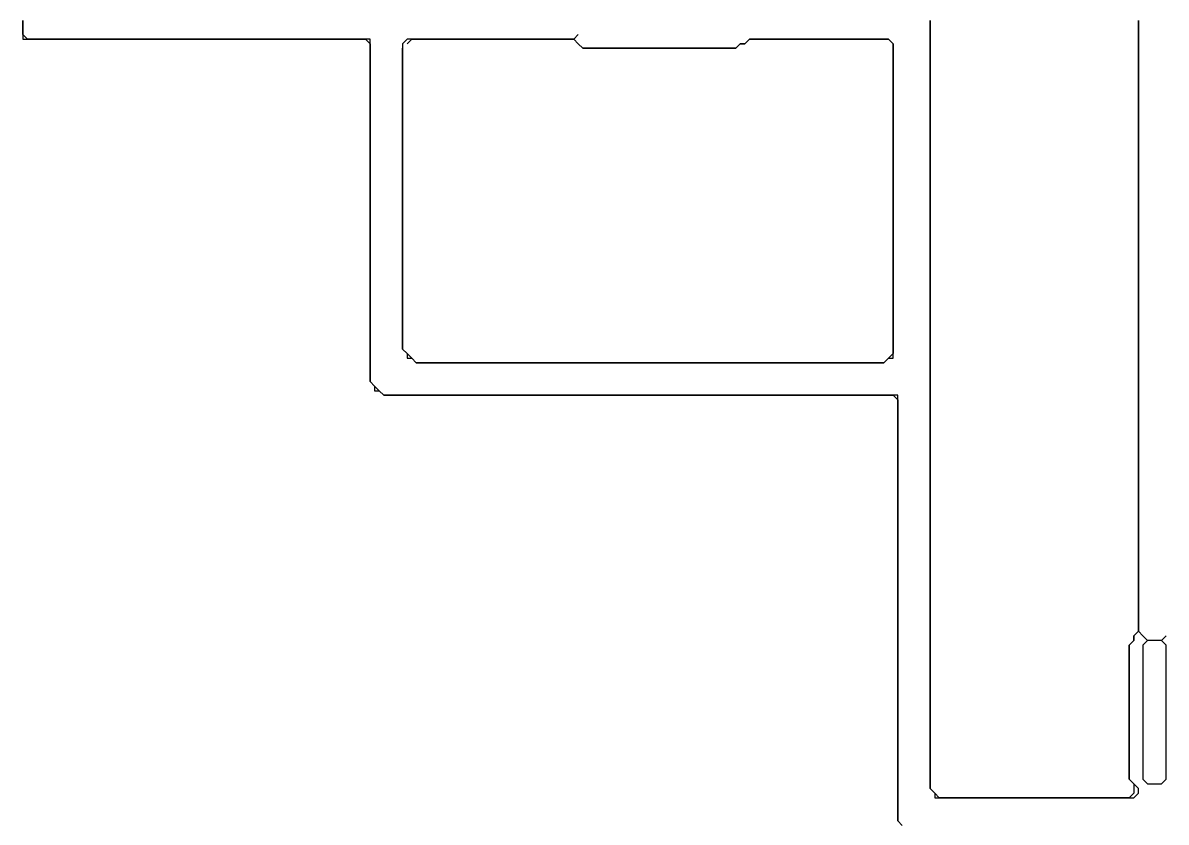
# Model space of a CAD drawing. Header units: metres. Extents: x 39 to 1548, y -1178 to -131.
# Drawn here: x 200 to 447, y -474.3 to -301.5 of the extents above; entities that cross this region are included whole.
import ezdxf

# ---------------------------------------------------------------- set-up
doc = ezdxf.new("R2010")
doc.units = ezdxf.units.M

msp = doc.modelspace()

# ---------------------------------------------------------------- linework, layer by layer
for points in [[(390, -475), (389, -474), (389, -473), (389, -472), (389, -471), (389, -470), (389, -469), (389, -468), (389, -467), (389, -466), (389, -465), (389, -464), (389, -463), (389, -462), (389, -461), (389, -460), (389, -459), (389, -458), (389, -457), (389, -456), (389, -455), (389, -454), (389, -453), (389, -452), (389, -451), (389, -450), (389, -449), (389, -448), (389, -447), (389, -446), (389, -445), (389, -444), (389, -443), (389, -442), (389, -441), (389, -440), (389, -439), (389, -438), (389, -437), (389, -436), (389, -435), (389, -434), (389, -433), (389, -432), (389, -431), (389, -430), (389, -429), (389, -428), (389, -427), (389, -426), (389, -425), (389, -424), (389, -423), (389, -422), (389, -421), (389, -420), (389, -419), (389, -418), (389, -417), (389, -416), (389, -415), (389, -414), (389, -413), (389, -412), (389, -411), (389, -410), (389, -409), (389, -408), (389, -407), (389, -406), (389, -405), (389, -404), (389, -403), (389, -402), (389, -401), (389, -400), (389, -399), (389, -398), (389, -397), (389, -396), (389, -395), (389, -394), (389, -393), (389, -392), (389, -391), (389, -390), (389, -389), (389, -388), (389, -387), (389, -386), (389, -385), (389, -384), (389, -383), (389, -382), (388, -382), (387, -382), (386, -382), (385, -382), (384, -382), (383, -382), (382, -382), (381, -382), (380, -382), (379, -382), (378, -382), (377, -382), (376, -382), (375, -382), (374, -382), (373, -382), (372, -382), (371, -382), (370, -382), (369, -382), (368, -382), (367, -382), (366, -382), (365, -382), (364, -382), (363, -382), (362, -382), (361, -382), (360, -382), (359, -382), (358, -382), (357, -382), (356, -382), (355, -382), (354, -382), (353, -382), (352, -382), (351, -382), (350, -382), (349, -382), (348, -382), (347, -382), (346, -382), (345, -382), (344, -382), (343, -382), (342, -382), (341, -382), (340, -382), (339, -382), (338, -382), (337, -382), (336, -382), (335, -382), (334, -382), (333, -382), (332, -382), (331, -382), (330, -382), (329, -382), (328, -382), (327, -382), (326, -382), (325, -382), (324, -382), (323, -382), (322, -382), (321, -382), (320, -382), (319, -382), (318, -382), (317, -382), (316, -382), (315, -382), (314, -382), (313, -382), (312, -382), (311, -382), (310, -382), (309, -382), (308, -382), (307, -382), (306, -382), (305, -382), (304, -382), (303, -382), (302, -382), (301, -382), (300, -382), (299, -382), (298, -382), (297, -382), (296, -382), (295, -382), (294, -382), (293, -382), (292, -382), (291, -382), (290, -382), (289, -382), (288, -382), (287, -382), (286, -382), (285, -382), (284, -382), (283, -382), (282, -382), (281, -382), (280, -382), (279, -382), (278, -382), (277, -381), (276, -380), (275, -379), (275, -378), (275, -377), (275, -376), (275, -375), (275, -374), (275, -373), (275, -372), (275, -371), (275, -370), (275, -369), (275, -368), (275, -367), (275, -366), (275, -365), (275, -364), (275, -363), (275, -362), (275, -361), (275, -360), (275, -359), (275, -358), (275, -357), (275, -356), (275, -355), (275, -354), (275, -353), (275, -352), (275, -351), (275, -350), (275, -349), (275, -348), (275, -347), (275, -346), (275, -345), (275, -344), (275, -343), (275, -342), (275, -341), (275, -340), (275, -339), (275, -338), (275, -337), (275, -336), (275, -335), (275, -334), (275, -333), (275, -332), (275, -331), (275, -330), (275, -329), (275, -328), (275, -327), (275, -326), (275, -325), (275, -324), (275, -323), (275, -322), (275, -321), (275, -320), (275, -319), (275, -318), (275, -317), (275, -316), (275, -315), (275, -314), (275, -313), (275, -312), (275, -311), (275, -310), (275, -309), (275, -308), (275, -307), (275, -306), (275, -305), (274, -305), (273, -305), (272, -305), (271, -305), (270, -305), (269, -305), (268, -305), (267, -305), (266, -305), (265, -305), (264, -305), (263, -305), (262, -305), (261, -305), (260, -305), (259, -305), (258, -305), (257, -305), (256, -305), (255, -305), (254, -305), (253, -305), (252, -305), (251, -305), (250, -305), (249, -305), (248, -305), (247, -305), (246, -305), (245, -305), (244, -305), (243, -305), (242, -305), (241, -305), (240, -305), (239, -305), (238, -305), (237, -305), (236, -305), (235, -305), (234, -305), (233, -305), (232, -305), (231, -305), (230, -305), (229, -305), (228, -305), (227, -305), (226, -305), (225, -305), (224, -305), (223, -305), (222, -305), (221, -305), (220, -305), (219, -305), (218, -305), (217, -305), (216, -305), (215, -305), (214, -305), (213, -305), (212, -305), (211, -305), (210, -305), (209, -305), (208, -305), (207, -305), (206, -305), (205, -305), (204, -305), (203, -305), (202, -305), (201, -305), (200, -304), (200, -303), (200, -302), (200, -301)], [(200, -301), (200, -302), (200, -303), (200, -304), (200, -305), (201, -305), (202, -305), (203, -305), (204, -305), (205, -305), (206, -305), (207, -305), (208, -305), (209, -305), (210, -305), (211, -305), (212, -305), (213, -305), (214, -305), (215, -305), (216, -305), (217, -305), (218, -305), (219, -305), (220, -305), (221, -305), (222, -305), (223, -305), (224, -305), (225, -305), (226, -305), (227, -305), (228, -305), (229, -305), (230, -305), (231, -305), (232, -305), (233, -305), (234, -305), (235, -305), (236, -305), (237, -305), (238, -305), (239, -305), (240, -305), (241, -305), (242, -305), (243, -305), (244, -305), (245, -305), (246, -305), (247, -305), (248, -305), (249, -305), (250, -305), (251, -305), (252, -305), (253, -305), (254, -305), (255, -305), (256, -305), (257, -305), (258, -305), (259, -305), (260, -305), (261, -305), (262, -305), (263, -305), (264, -305), (265, -305), (266, -305), (267, -305), (268, -305), (269, -305), (270, -305), (271, -305), (272, -305), (273, -305), (274, -305), (275, -306), (275, -307), (275, -308), (275, -309), (275, -310), (275, -311), (275, -312), (275, -313), (275, -314), (275, -315), (275, -316), (275, -317), (275, -318), (275, -319), (275, -320), (275, -321), (275, -322), (275, -323), (275, -324), (275, -325), (275, -326), (275, -327), (275, -328), (275, -329), (275, -330), (275, -331), (275, -332), (275, -333), (275, -334), (275, -335), (275, -336), (275, -337), (275, -338), (275, -339), (275, -340), (275, -341), (275, -342), (275, -343), (275, -344), (275, -345), (275, -346), (275, -347), (275, -348), (275, -349), (275, -350), (275, -351), (275, -352), (275, -353), (275, -354), (275, -355), (275, -356), (275, -357), (275, -358), (275, -359), (275, -360), (275, -361), (275, -362), (275, -363), (275, -364), (275, -365), (275, -366), (275, -367), (275, -368), (275, -369), (275, -370), (275, -371), (275, -372), (275, -373), (275, -374), (275, -375), (275, -376), (275, -377), (275, -378), (275, -379), (276, -380), (276, -381), (277, -381), (278, -382), (279, -382), (280, -382), (281, -382), (282, -382), (283, -382), (284, -382), (285, -382), (286, -382), (287, -382), (288, -382), (289, -382), (290, -382), (291, -382), (292, -382), (293, -382), (294, -382), (295, -382), (296, -382), (297, -382), (298, -382), (299, -382), (300, -382), (301, -382), (302, -382), (303, -382), (304, -382), (305, -382), (306, -382), (307, -382), (308, -382), (309, -382), (310, -382), (311, -382), (312, -382), (313, -382), (314, -382), (315, -382), (316, -382), (317, -382), (318, -382), (319, -382), (320, -382), (321, -382), (322, -382), (323, -382), (324, -382), (325, -382), (326, -382), (327, -382), (328, -382), (329, -382), (330, -382), (331, -382), (332, -382), (333, -382), (334, -382), (335, -382), (336, -382), (337, -382), (338, -382), (339, -382), (340, -382), (341, -382), (342, -382), (343, -382), (344, -382), (345, -382), (346, -382), (347, -382), (348, -382), (349, -382), (350, -382), (351, -382), (352, -382), (353, -382), (354, -382), (355, -382), (356, -382), (357, -382), (358, -382), (359, -382), (360, -382), (361, -382), (362, -382), (363, -382), (364, -382), (365, -382), (366, -382), (367, -382), (368, -382), (369, -382), (370, -382), (371, -382), (372, -382), (373, -382), (374, -382), (375, -382), (376, -382), (377, -382), (378, -382), (379, -382), (380, -382), (381, -382), (382, -382), (383, -382), (384, -382), (385, -382), (386, -382), (387, -382), (388, -382), (389, -383), (389, -384), (389, -385), (389, -386), (389, -387), (389, -388), (389, -389), (389, -390), (389, -391), (389, -392), (389, -393), (389, -394), (389, -395), (389, -396), (389, -397), (389, -398), (389, -399), (389, -400), (389, -401), (389, -402), (389, -403), (389, -404), (389, -405), (389, -406), (389, -407), (389, -408), (389, -409), (389, -410), (389, -411), (389, -412), (389, -413), (389, -414), (389, -415), (389, -416), (389, -417), (389, -418), (389, -419), (389, -420), (389, -421), (389, -422), (389, -423), (389, -424), (389, -425), (389, -426), (389, -427), (389, -428), (389, -429), (389, -430), (389, -431), (389, -432), (389, -433), (389, -434), (389, -435), (389, -436), (389, -437), (389, -438), (389, -439), (389, -440), (389, -441), (389, -442), (389, -443), (389, -444), (389, -445), (389, -446), (389, -447), (389, -448), (389, -449), (389, -450), (389, -451), (389, -452), (389, -453), (389, -454), (389, -455), (389, -456), (389, -457), (389, -458), (389, -459), (389, -460), (389, -461), (389, -462), (389, -463), (389, -464), (389, -465), (389, -466), (389, -467), (389, -468), (389, -469), (389, -470), (389, -471), (389, -472), (389, -473), (389, -474), (390, -475)], [(441, -301), (441, -302), (441, -303), (441, -304), (441, -305), (441, -306), (441, -307), (441, -308), (441, -309), (441, -310), (441, -311), (441, -312), (441, -313), (441, -314), (441, -315), (441, -316), (441, -317), (441, -318), (441, -319), (441, -320), (441, -321), (441, -322), (441, -323), (441, -324), (441, -325), (441, -326), (441, -327), (441, -328), (441, -329), (441, -330), (441, -331), (441, -332), (441, -333), (441, -334), (441, -335), (441, -336), (441, -337), (441, -338), (441, -339), (441, -340), (441, -341), (441, -342), (441, -343), (441, -344), (441, -345), (441, -346), (441, -347), (441, -348), (441, -349), (441, -350), (441, -351), (441, -352), (441, -353), (441, -354), (441, -355), (441, -356), (441, -357), (441, -358), (441, -359), (441, -360), (441, -361), (441, -362), (441, -363), (441, -364), (441, -365), (441, -366), (441, -367), (441, -368), (441, -369), (441, -370), (441, -371), (441, -372), (441, -373), (441, -374), (441, -375), (441, -376), (441, -377), (441, -378), (441, -379), (441, -380), (441, -381), (441, -382), (441, -383), (441, -384), (441, -385), (441, -386), (441, -387), (441, -388), (441, -389), (441, -390), (441, -391), (441, -392), (441, -393), (441, -394), (441, -395), (441, -396), (441, -397), (441, -398), (441, -399), (441, -400), (441, -401), (441, -402), (441, -403), (441, -404), (441, -405), (441, -406), (441, -407), (441, -408), (441, -409), (441, -410), (441, -411), (441, -412), (441, -413), (441, -414), (441, -415), (441, -416), (441, -417), (441, -418), (441, -419), (441, -420), (441, -421), (441, -422), (441, -423), (441, -424), (441, -425), (441, -426), (441, -427), (441, -428), (441, -429), (441, -430), (441, -431), (441, -432), (441, -433), (440, -434), (440, -435), (439, -436), (439, -437), (439, -438), (439, -439), (439, -440), (439, -441), (439, -442), (439, -443), (439, -444), (439, -445), (439, -446), (439, -447), (439, -448), (439, -449), (439, -450), (439, -451), (439, -452), (439, -453), (439, -454), (439, -455), (439, -456), (439, -457), (439, -458), (439, -459), (439, -460), (439, -461), (439, -462), (439, -463), (439, -464), (439, -465), (440, -466), (440, -467), (440, -468), (439, -469), (438, -469), (437, -469), (436, -469), (435, -469), (434, -469), (433, -469), (432, -469), (431, -469), (430, -469), (429, -469), (428, -469), (427, -469), (426, -469), (425, -469), (424, -469), (423, -469), (422, -469), (421, -469), (420, -469), (419, -469), (418, -469), (417, -469), (416, -469), (415, -469), (414, -469), (413, -469), (412, -469), (411, -469), (410, -469), (409, -469), (408, -469), (407, -469), (406, -469), (405, -469), (404, -469), (403, -469), (402, -469), (401, -469), (400, -469), (399, -469), (398, -469), (397, -468), (396, -467), (396, -466), (396, -465), (396, -464), (396, -463), (396, -462), (396, -461), (396, -460), (396, -459), (396, -458), (396, -457), (396, -456), (396, -455), (396, -454), (396, -453), (396, -452), (396, -451), (396, -450), (396, -449), (396, -448), (396, -447), (396, -446), (396, -445), (396, -444), (396, -443), (396, -442), (396, -441), (396, -440), (396, -439), (396, -438), (396, -437), (396, -436), (396, -435), (396, -434), (396, -433), (396, -432), (396, -431), (396, -430), (396, -429), (396, -428), (396, -427), (396, -426), (396, -425), (396, -424), (396, -423), (396, -422), (396, -421), (396, -420), (396, -419), (396, -418), (396, -417), (396, -416), (396, -415), (396, -414), (396, -413), (396, -412), (396, -411), (396, -410), (396, -409), (396, -408), (396, -407), (396, -406), (396, -405), (396, -404), (396, -403), (396, -402), (396, -401), (396, -400), (396, -399), (396, -398), (396, -397), (396, -396), (396, -395), (396, -394), (396, -393), (396, -392), (396, -391), (396, -390), (396, -389), (396, -388), (396, -387), (396, -386), (396, -385), (396, -384), (396, -383), (396, -382), (396, -381), (396, -380), (396, -379), (396, -378), (396, -377), (396, -376), (396, -375), (396, -374), (396, -373), (396, -372), (396, -371), (396, -370), (396, -369), (396, -368), (396, -367), (396, -366), (396, -365), (396, -364), (396, -363), (396, -362), (396, -361), (396, -360), (396, -359), (396, -358), (396, -357), (396, -356), (396, -355), (396, -354), (396, -353), (396, -352), (396, -351), (396, -350), (396, -349), (396, -348), (396, -347), (396, -346), (396, -345), (396, -344), (396, -343), (396, -342), (396, -341), (396, -340), (396, -339), (396, -338), (396, -337), (396, -336), (396, -335), (396, -334), (396, -333), (396, -332), (396, -331), (396, -330), (396, -329), (396, -328), (396, -327), (396, -326), (396, -325), (396, -324), (396, -323), (396, -322), (396, -321), (396, -320), (396, -319), (396, -318), (396, -317), (396, -316), (396, -315), (396, -314), (396, -313), (396, -312), (396, -311), (396, -310), (396, -309), (396, -308), (396, -307), (396, -306), (396, -305), (396, -304), (396, -303), (396, -302), (396, -301)], [(396, -301), (396, -302), (396, -303), (396, -304), (396, -305), (396, -306), (396, -307), (396, -308), (396, -309), (396, -310), (396, -311), (396, -312), (396, -313), (396, -314), (396, -315), (396, -316), (396, -317), (396, -318), (396, -319), (396, -320), (396, -321), (396, -322), (396, -323), (396, -324), (396, -325), (396, -326), (396, -327), (396, -328), (396, -329), (396, -330), (396, -331), (396, -332), (396, -333), (396, -334), (396, -335), (396, -336), (396, -337), (396, -338), (396, -339), (396, -340), (396, -341), (396, -342), (396, -343), (396, -344), (396, -345), (396, -346), (396, -347), (396, -348), (396, -349), (396, -350), (396, -351), (396, -352), (396, -353), (396, -354), (396, -355), (396, -356), (396, -357), (396, -358), (396, -359), (396, -360), (396, -361), (396, -362), (396, -363), (396, -364), (396, -365), (396, -366), (396, -367), (396, -368), (396, -369), (396, -370), (396, -371), (396, -372), (396, -373), (396, -374), (396, -375), (396, -376), (396, -377), (396, -378), (396, -379), (396, -380), (396, -381), (396, -382), (396, -383), (396, -384), (396, -385), (396, -386), (396, -387), (396, -388), (396, -389), (396, -390), (396, -391), (396, -392), (396, -393), (396, -394), (396, -395), (396, -396), (396, -397), (396, -398), (396, -399), (396, -400), (396, -401), (396, -402), (396, -403), (396, -404), (396, -405), (396, -406), (396, -407), (396, -408), (396, -409), (396, -410), (396, -411), (396, -412), (396, -413), (396, -414), (396, -415), (396, -416), (396, -417), (396, -418), (396, -419), (396, -420), (396, -421), (396, -422), (396, -423), (396, -424), (396, -425), (396, -426), (396, -427), (396, -428), (396, -429), (396, -430), (396, -431), (396, -432), (396, -433), (396, -434), (396, -435), (396, -436), (396, -437), (396, -438), (396, -439), (396, -440), (396, -441), (396, -442), (396, -443), (396, -444), (396, -445), (396, -446), (396, -447), (396, -448), (396, -449), (396, -450), (396, -451), (396, -452), (396, -453), (396, -454), (396, -455), (396, -456), (396, -457), (396, -458), (396, -459), (396, -460), (396, -461), (396, -462), (396, -463), (396, -464), (396, -465), (396, -466), (396, -467), (397, -468), (397, -469), (398, -469), (399, -469), (400, -469), (401, -469), (402, -469), (403, -469), (404, -469), (405, -469), (406, -469), (407, -469), (408, -469), (409, -469), (410, -469), (411, -469), (412, -469), (413, -469), (414, -469), (415, -469), (416, -469), (417, -469), (418, -469), (419, -469), (420, -469), (421, -469), (422, -469), (423, -469), (424, -469), (425, -469), (426, -469), (427, -469), (428, -469), (429, -469), (430, -469), (431, -469), (432, -469), (433, -469), (434, -469), (435, -469), (436, -469), (437, -469), (438, -469), (439, -469), (440, -469), (441, -468), (441, -467), (440, -466), (439, -465), (439, -464), (439, -463), (439, -462), (439, -461), (439, -460), (439, -459), (439, -458), (439, -457), (439, -456), (439, -455), (439, -454), (439, -453), (439, -452), (439, -451), (439, -450), (439, -449), (439, -448), (439, -447), (439, -446), (439, -445), (439, -444), (439, -443), (439, -442), (439, -441), (439, -440), (439, -439), (439, -438), (439, -437), (439, -436), (440, -435), (440, -434), (441, -433), (442, -434), (443, -435), (442, -436), (442, -437), (442, -438), (442, -439), (442, -440), (442, -441), (442, -442), (442, -443), (442, -444), (442, -445), (442, -446), (442, -447), (442, -448), (442, -449), (442, -450), (442, -451), (442, -452), (442, -453), (442, -454), (442, -455), (442, -456), (442, -457), (442, -458), (442, -459), (442, -460), (442, -461), (442, -462), (442, -463), (442, -464), (442, -465), (443, -466), (444, -466), (445, -466), (446, -466), (447, -465), (447, -464), (447, -463), (447, -462), (447, -461), (447, -460), (447, -459), (447, -458), (447, -457), (447, -456), (447, -455), (447, -454), (447, -453), (447, -452), (447, -451), (447, -450), (447, -449), (447, -448), (447, -447), (447, -446), (447, -445), (447, -444), (447, -443), (447, -442), (447, -441), (447, -440), (447, -439), (447, -438), (447, -437), (447, -436), (446, -435), (447, -434), (446, -435), (445, -435), (444, -435), (443, -435), (442, -434), (441, -433), (441, -432), (441, -431), (441, -430), (441, -429), (441, -428), (441, -427), (441, -426), (441, -425), (441, -424), (441, -423), (441, -422), (441, -421), (441, -420), (441, -419), (441, -418), (441, -417), (441, -416), (441, -415), (441, -414), (441, -413), (441, -412), (441, -411), (441, -410), (441, -409), (441, -408), (441, -407), (441, -406), (441, -405), (441, -404), (441, -403), (441, -402), (441, -401), (441, -400), (441, -399), (441, -398), (441, -397), (441, -396), (441, -395), (441, -394), (441, -393), (441, -392), (441, -391), (441, -390), (441, -389), (441, -388), (441, -387), (441, -386), (441, -385), (441, -384), (441, -383), (441, -382), (441, -381), (441, -380), (441, -379), (441, -378), (441, -377), (441, -376), (441, -375), (441, -374), (441, -373), (441, -372), (441, -371), (441, -370), (441, -369), (441, -368), (441, -367), (441, -366), (441, -365), (441, -364), (441, -363), (441, -362), (441, -361), (441, -360), (441, -359), (441, -358), (441, -357), (441, -356), (441, -355), (441, -354), (441, -353), (441, -352), (441, -351), (441, -350), (441, -349), (441, -348), (441, -347), (441, -346), (441, -345), (441, -344), (441, -343), (441, -342), (441, -341), (441, -340), (441, -339), (441, -338), (441, -337), (441, -336), (441, -335), (441, -334), (441, -333), (441, -332), (441, -331), (441, -330), (441, -329), (441, -328), (441, -327), (441, -326), (441, -325), (441, -324), (441, -323), (441, -322), (441, -321), (441, -320), (441, -319), (441, -318), (441, -317), (441, -316), (441, -315), (441, -314), (441, -313), (441, -312), (441, -311), (441, -310), (441, -309), (441, -308), (441, -307), (441, -306), (441, -305), (441, -304), (441, -303), (441, -302), (441, -301)], [(320, -304), (319, -305), (318, -305), (317, -305), (316, -305), (315, -305), (314, -305), (313, -305), (312, -305), (311, -305), (310, -305), (309, -305), (308, -305), (307, -305), (306, -305), (305, -305), (304, -305), (303, -305), (302, -305), (301, -305), (300, -305), (299, -305), (298, -305), (297, -305), (296, -305), (295, -305), (294, -305), (293, -305), (292, -305), (291, -305), (290, -305), (289, -305), (288, -305), (287, -305), (286, -305), (285, -305), (284, -305), (283, -305), (282, -306), (282, -307), (282, -308), (282, -309), (282, -310), (282, -311), (282, -312), (282, -313), (282, -314), (282, -315), (282, -316), (282, -317), (282, -318), (282, -319), (282, -320), (282, -321), (282, -322), (282, -323), (282, -324), (282, -325), (282, -326), (282, -327), (282, -328), (282, -329), (282, -330), (282, -331), (282, -332), (282, -333), (282, -334), (282, -335), (282, -336), (282, -337), (282, -338), (282, -339), (282, -340), (282, -341), (282, -342), (282, -343), (282, -344), (282, -345), (282, -346), (282, -347), (282, -348), (282, -349), (282, -350), (282, -351), (282, -352), (282, -353), (282, -354), (282, -355), (282, -356), (282, -357), (282, -358), (282, -359), (282, -360), (282, -361), (282, -362), (282, -363), (282, -364), (282, -365), (282, -366), (282, -367), (282, -368), (282, -369), (282, -370), (282, -371), (282, -372), (283, -373), (283, -374), (284, -374), (285, -375), (286, -375), (287, -375), (288, -375), (289, -375), (290, -375), (291, -375), (292, -375), (293, -375), (294, -375), (295, -375), (296, -375), (297, -375), (298, -375), (299, -375), (300, -375), (301, -375), (302, -375), (303, -375), (304, -375), (305, -375), (306, -375), (307, -375), (308, -375), (309, -375), (310, -375), (311, -375), (312, -375), (313, -375), (314, -375), (315, -375), (316, -375), (317, -375), (318, -375), (319, -375), (320, -375), (321, -375), (322, -375), (323, -375), (324, -375), (325, -375), (326, -375), (327, -375), (328, -375), (329, -375), (330, -375), (331, -375), (332, -375), (333, -375), (334, -375), (335, -375), (336, -375), (337, -375), (338, -375), (339, -375), (340, -375), (341, -375), (342, -375), (343, -375), (344, -375), (345, -375), (346, -375), (347, -375), (348, -375), (349, -375), (350, -375), (351, -375), (352, -375), (353, -375), (354, -375), (355, -375), (356, -375), (357, -375), (358, -375), (359, -375), (360, -375), (361, -375), (362, -375), (363, -375), (364, -375), (365, -375), (366, -375), (367, -375), (368, -375), (369, -375), (370, -375), (371, -375), (372, -375), (373, -375), (374, -375), (375, -375), (376, -375), (377, -375), (378, -375), (379, -375), (380, -375), (381, -375), (382, -375), (383, -375), (384, -375), (385, -375), (386, -375), (387, -374), (388, -374), (388, -373), (388, -372), (388, -371), (388, -370), (388, -369), (388, -368), (388, -367), (388, -366), (388, -365), (388, -364), (388, -363), (388, -362), (388, -361), (388, -360), (388, -359), (388, -358), (388, -357), (388, -356), (388, -355), (388, -354), (388, -353), (388, -352), (388, -351), (388, -350), (388, -349), (388, -348), (388, -347), (388, -346), (388, -345), (388, -344), (388, -343), (388, -342), (388, -341), (388, -340), (388, -339), (388, -338), (388, -337), (388, -336), (388, -335), (388, -334), (388, -333), (388, -332), (388, -331), (388, -330), (388, -329), (388, -328), (388, -327), (388, -326), (388, -325), (388, -324), (388, -323), (388, -322), (388, -321), (388, -320), (388, -319), (388, -318), (388, -317), (388, -316), (388, -315), (388, -314), (388, -313), (388, -312), (388, -311), (388, -310), (388, -309), (388, -308), (388, -307), (388, -306), (387, -305), (386, -305), (385, -305), (384, -305), (383, -305), (382, -305), (381, -305), (380, -305), (379, -305), (378, -305), (377, -305), (376, -305), (375, -305), (374, -305), (373, -305), (372, -305), (371, -305), (370, -305), (369, -305), (368, -305), (367, -305), (366, -305), (365, -305), (364, -305), (363, -305), (362, -305), (361, -305), (360, -305), (359, -305), (358, -305), (357, -305), (356, -306), (355, -306), (354, -307), (353, -307), (352, -307), (351, -307), (350, -307), (349, -307), (348, -307), (347, -307), (346, -307), (345, -307), (344, -307), (343, -307), (342, -307), (341, -307), (340, -307), (339, -307), (338, -307), (337, -307), (336, -307), (335, -307), (334, -307), (333, -307), (332, -307), (331, -307), (330, -307), (329, -307), (328, -307), (327, -307), (326, -307), (325, -307), (324, -307), (323, -307), (322, -307), (321, -307), (320, -306), (319, -305)], [(283, -306), (284, -305), (285, -305), (286, -305), (287, -305), (288, -305), (289, -305), (290, -305), (291, -305), (292, -305), (293, -305), (294, -305), (295, -305), (296, -305), (297, -305), (298, -305), (299, -305), (300, -305), (301, -305), (302, -305), (303, -305), (304, -305), (305, -305), (306, -305), (307, -305), (308, -305), (309, -305), (310, -305), (311, -305), (312, -305), (313, -305), (314, -305), (315, -305), (316, -305), (317, -305), (318, -305), (319, -305), (320, -306), (321, -307), (322, -307), (323, -307), (324, -307), (325, -307), (326, -307), (327, -307), (328, -307), (329, -307), (330, -307), (331, -307), (332, -307), (333, -307), (334, -307), (335, -307), (336, -307), (337, -307), (338, -307), (339, -307), (340, -307), (341, -307), (342, -307), (343, -307), (344, -307), (345, -307), (346, -307), (347, -307), (348, -307), (349, -307), (350, -307), (351, -307), (352, -307), (353, -307), (354, -307), (355, -306), (356, -306), (357, -305), (358, -305), (359, -305), (360, -305), (361, -305), (362, -305), (363, -305), (364, -305), (365, -305), (366, -305), (367, -305), (368, -305), (369, -305), (370, -305), (371, -305), (372, -305), (373, -305), (374, -305), (375, -305), (376, -305), (377, -305), (378, -305), (379, -305), (380, -305), (381, -305), (382, -305), (383, -305), (384, -305), (385, -305), (386, -305), (387, -305), (388, -306), (388, -307), (388, -308), (388, -309), (388, -310), (388, -311), (388, -312), (388, -313), (388, -314), (388, -315), (388, -316), (388, -317), (388, -318), (388, -319), (388, -320), (388, -321), (388, -322), (388, -323), (388, -324), (388, -325), (388, -326), (388, -327), (388, -328), (388, -329), (388, -330), (388, -331), (388, -332), (388, -333), (388, -334), (388, -335), (388, -336), (388, -337), (388, -338), (388, -339), (388, -340), (388, -341), (388, -342), (388, -343), (388, -344), (388, -345), (388, -346), (388, -347), (388, -348), (388, -349), (388, -350), (388, -351), (388, -352), (388, -353), (388, -354), (388, -355), (388, -356), (388, -357), (388, -358), (388, -359), (388, -360), (388, -361), (388, -362), (388, -363), (388, -364), (388, -365), (388, -366), (388, -367), (388, -368), (388, -369), (388, -370), (388, -371), (388, -372), (388, -373), (387, -374), (386, -375), (385, -375), (384, -375), (383, -375), (382, -375), (381, -375), (380, -375), (379, -375), (378, -375), (377, -375), (376, -375), (375, -375), (374, -375), (373, -375), (372, -375), (371, -375), (370, -375), (369, -375), (368, -375), (367, -375), (366, -375), (365, -375), (364, -375), (363, -375), (362, -375), (361, -375), (360, -375), (359, -375), (358, -375), (357, -375), (356, -375), (355, -375), (354, -375), (353, -375), (352, -375), (351, -375), (350, -375), (349, -375), (348, -375), (347, -375), (346, -375), (345, -375), (344, -375), (343, -375), (342, -375), (341, -375), (340, -375), (339, -375), (338, -375), (337, -375), (336, -375), (335, -375), (334, -375), (333, -375), (332, -375), (331, -375), (330, -375), (329, -375), (328, -375), (327, -375), (326, -375), (325, -375), (324, -375), (323, -375), (322, -375), (321, -375), (320, -375), (319, -375), (318, -375), (317, -375), (316, -375), (315, -375), (314, -375), (313, -375), (312, -375), (311, -375), (310, -375), (309, -375), (308, -375), (307, -375), (306, -375), (305, -375), (304, -375), (303, -375), (302, -375), (301, -375), (300, -375), (299, -375), (298, -375), (297, -375), (296, -375), (295, -375), (294, -375), (293, -375), (292, -375), (291, -375), (290, -375), (289, -375), (288, -375), (287, -375), (286, -375), (285, -375), (284, -374), (283, -373), (282, -372), (282, -371), (282, -370), (282, -369), (282, -368), (282, -367), (282, -366), (282, -365), (282, -364), (282, -363), (282, -362), (282, -361), (282, -360), (282, -359), (282, -358), (282, -357), (282, -356), (282, -355), (282, -354), (282, -353), (282, -352), (282, -351), (282, -350), (282, -349), (282, -348), (282, -347), (282, -346), (282, -345), (282, -344), (282, -343), (282, -342), (282, -341), (282, -340), (282, -339), (282, -338), (282, -337), (282, -336), (282, -335), (282, -334), (282, -333), (282, -332), (282, -331), (282, -330), (282, -329), (282, -328), (282, -327), (282, -326), (282, -325), (282, -324), (282, -323), (282, -322), (282, -321), (282, -320), (282, -319), (282, -318), (282, -317), (282, -316), (282, -315), (282, -314), (282, -313), (282, -312), (282, -311), (282, -310), (282, -309), (282, -308), (282, -307)]]:
    msp.add_lwpolyline(points)

doc.saveas('drawing.dxf')
